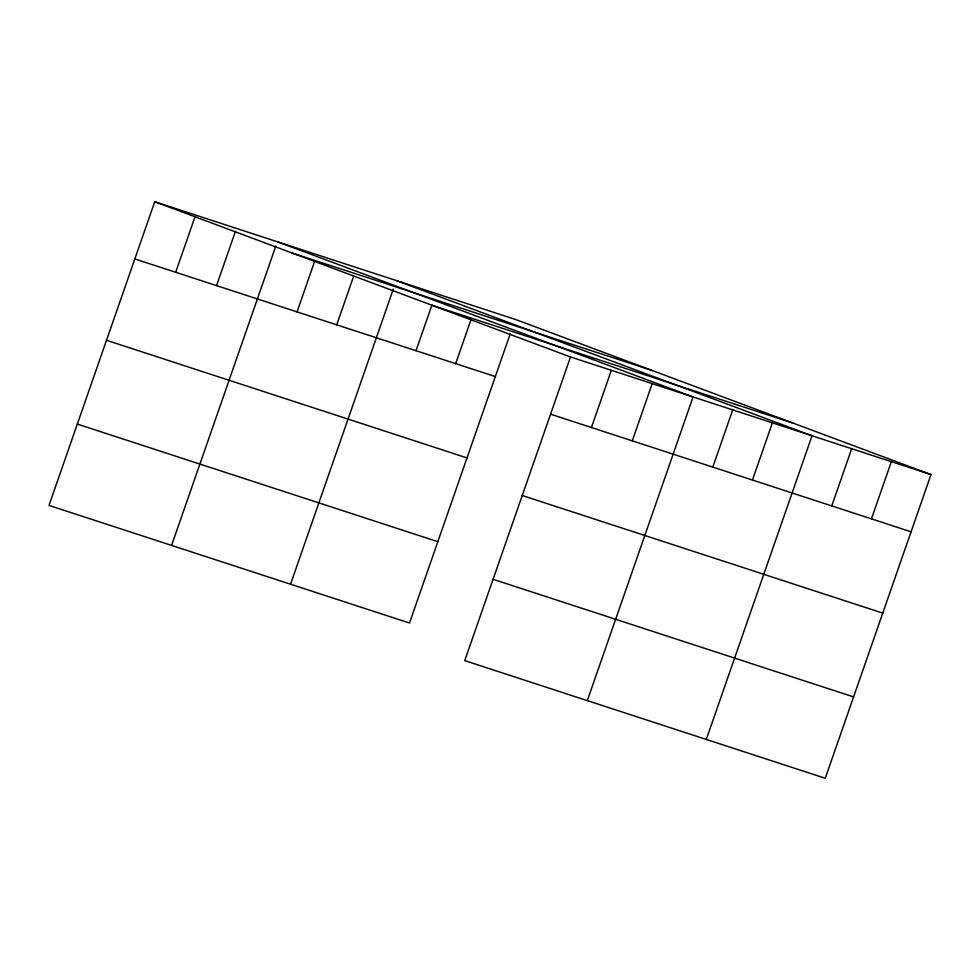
<?xml version="1.0" encoding="UTF-8"?>
<svg xmlns="http://www.w3.org/2000/svg" width="980" height="980" viewBox="0 0 980 980"><rect width="100%" height="100%" fill="white"/><g stroke="black" fill="none" stroke-linecap="round" stroke-linejoin="round"><path stroke-width="1.47" d="M154.742 201.745L570.495 356.965L464.741 660.63L825.258 778.255L931 474.59L515.26 319.37L154.742 201.745L49 505.411L409.505 623.035L510.274 333.678M175.677 272.281L195.106 216.507M216.543 285.621L235.47 231.268M171.574 545.407L275.821 246.029M297.05 311.885L314.482 261.832M336.716 324.821L353.645 276.201M290.546 584.215L393.299 289.137M416.022 350.705L431.96 304.939M455.676 363.641L471.123 319.309M591.43 427.501L611.349 370.305M632.284 440.841L652.202 383.633M587.314 700.614L693.068 396.961L277.316 241.742M712.803 467.105L732.721 409.897M752.456 480.041L772.375 422.833M706.286 739.435L812.028 435.769L396.288 280.562M831.763 505.913L851.694 448.718M871.428 518.861L891.347 461.654M291.942 252.975L652.447 370.587M433.295 305.748L793.8 423.372M570.495 356.965L931 474.59M134.824 258.953L495.329 376.577M550.564 414.173L911.082 531.797M106.502 340.281L467.007 457.905M522.242 495.5L882.76 613.125M77.322 424.083L437.827 541.695M493.063 579.303L853.58 696.915"/></g></svg>
